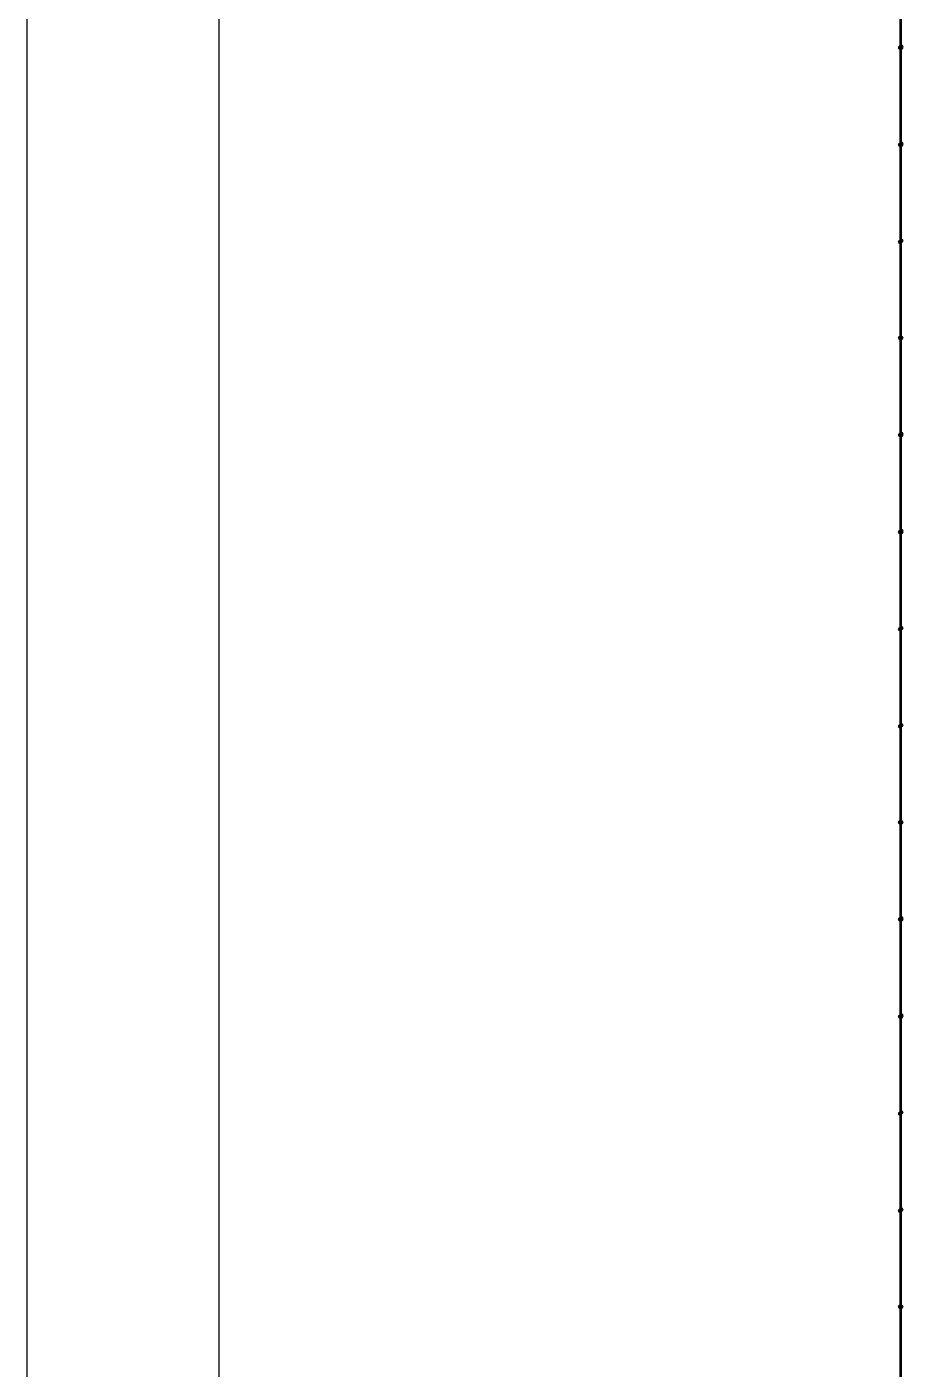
# Model space of a CAD drawing. Header units: millimetres. Extents: x 0 to 420, y 0 to 297.
# Drawn here: x 0.21 to 32.32, y 131.78 to 180.93 of the extents above; entities that cross this region are included whole.
import ezdxf

# ---------------------------------------------------------------- set-up
doc = ezdxf.new("R2010")
doc.units = ezdxf.units.MM
doc.layers.get('0').update_dxf_attribs({"linetype": 'CONTINUOUS'})

msp = doc.modelspace()

# ---------------------------------------------------------------- hatches: boundary and pattern name
at = {"true_color": 0x000007}
h = msp.add_hatch(color=0, dxfattribs=at)
h.paths.add_polyline_path([(32.215667, 228.049667), (32.215667, 84.455)], flags=0)
h.paths.add_polyline_path([(32.215667, 84.455), (32.215667, 228.049667)], flags=0)
at = {"true_color": 0x0000fe}
for points in [[(32.258, 180.170667), (32.233129, 180.110871), (32.173333, 180.086), (32.113538, 180.110871), (32.088667, 180.170667), (32.113537, 180.230462), (32.173333, 180.255333), (32.233129, 180.230463)], [(32.300333, 180.213), (32.275463, 180.153204), (32.215667, 180.128333), (32.155871, 180.153204), (32.131, 180.213), (32.155871, 180.272796), (32.215667, 180.297667), (32.275462, 180.272796)], [(32.300333, 180.170667), (32.275463, 180.110871), (32.215667, 180.086), (32.155871, 180.110871), (32.131, 180.170667), (32.155871, 180.230462), (32.215667, 180.255333), (32.275462, 180.230463)], [(32.300333, 180.170667), (32.275463, 180.110871), (32.215667, 180.086), (32.155871, 180.110871), (32.131, 180.170667), (32.155871, 180.230462), (32.215667, 180.255333), (32.275462, 180.230463)], [(32.258, 176.614667), (32.233129, 176.554871), (32.173333, 176.53), (32.113538, 176.554871), (32.088667, 176.614667), (32.113537, 176.674462), (32.173333, 176.699333), (32.233129, 176.674463)], [(32.300333, 176.657), (32.275463, 176.597204), (32.215667, 176.572333), (32.155871, 176.597204), (32.131, 176.657), (32.155871, 176.716796), (32.215667, 176.741667), (32.275462, 176.716796)], [(32.300333, 176.657), (32.275463, 176.597204), (32.215667, 176.572333), (32.155871, 176.597204), (32.131, 176.657), (32.155871, 176.716796), (32.215667, 176.741667), (32.275462, 176.716796)], [(32.300333, 176.614667), (32.275463, 176.554871), (32.215667, 176.53), (32.155871, 176.554871), (32.131, 176.614667), (32.155871, 176.674462), (32.215667, 176.699333), (32.275462, 176.674463)], [(32.258, 173.058667), (32.233129, 172.998871), (32.173333, 172.974), (32.113538, 172.998871), (32.088667, 173.058667), (32.113537, 173.118462), (32.173333, 173.143333), (32.233129, 173.118463)], [(32.300333, 173.101), (32.275463, 173.041204), (32.215667, 173.016333), (32.155871, 173.041204), (32.131, 173.101), (32.155871, 173.160796), (32.215667, 173.185667), (32.275462, 173.160796)], [(32.300333, 173.101), (32.275463, 173.041204), (32.215667, 173.016333), (32.155871, 173.041204), (32.131, 173.101), (32.155871, 173.160796), (32.215667, 173.185667), (32.275462, 173.160796)], [(32.300333, 173.101), (32.275463, 173.041204), (32.215667, 173.016333), (32.155871, 173.041204), (32.131, 173.101), (32.155871, 173.160796), (32.215667, 173.185667), (32.275462, 173.160796)], [(32.258, 169.545), (32.233129, 169.485204), (32.173333, 169.460333), (32.113538, 169.485204), (32.088667, 169.545), (32.113537, 169.604796), (32.173333, 169.629667), (32.233129, 169.604796)], [(32.300333, 169.545), (32.275463, 169.485204), (32.215667, 169.460333), (32.155871, 169.485204), (32.131, 169.545), (32.155871, 169.604796), (32.215667, 169.629667), (32.275462, 169.604796)], [(32.300333, 169.545), (32.275463, 169.485204), (32.215667, 169.460333), (32.155871, 169.485204), (32.131, 169.545), (32.155871, 169.604796), (32.215667, 169.629667), (32.275462, 169.604796)], [(32.300333, 169.545), (32.275463, 169.485204), (32.215667, 169.460333), (32.155871, 169.485204), (32.131, 169.545), (32.155871, 169.604796), (32.215667, 169.629667), (32.275462, 169.604796)], [(32.258, 165.989), (32.233129, 165.929204), (32.173333, 165.904333), (32.113538, 165.929204), (32.088667, 165.989), (32.113537, 166.048796), (32.173333, 166.073667), (32.233129, 166.048796)], [(32.300333, 166.031333), (32.275463, 165.971537), (32.215667, 165.946667), (32.155871, 165.971537), (32.131, 166.031333), (32.155871, 166.091129), (32.215667, 166.116), (32.275462, 166.091129)], [(32.300333, 165.989), (32.275463, 165.929204), (32.215667, 165.904333), (32.155871, 165.929204), (32.131, 165.989), (32.155871, 166.048796), (32.215667, 166.073667), (32.275462, 166.048796)], [(32.300333, 165.989), (32.275463, 165.929204), (32.215667, 165.904333), (32.155871, 165.929204), (32.131, 165.989), (32.155871, 166.048796), (32.215667, 166.073667), (32.275462, 166.048796)], [(32.258, 162.433), (32.233129, 162.373204), (32.173333, 162.348333), (32.113538, 162.373204), (32.088667, 162.433), (32.113537, 162.492796), (32.173333, 162.517667), (32.233129, 162.492796)], [(32.300333, 162.475333), (32.275463, 162.415537), (32.215667, 162.390667), (32.155871, 162.415537), (32.131, 162.475333), (32.155871, 162.535129), (32.215667, 162.56), (32.275462, 162.535129)], [(32.300333, 162.433), (32.275463, 162.373204), (32.215667, 162.348333), (32.155871, 162.373204), (32.131, 162.433), (32.155871, 162.492796), (32.215667, 162.517667), (32.275462, 162.492796)], [(32.300333, 162.433), (32.275463, 162.373204), (32.215667, 162.348333), (32.155871, 162.373204), (32.131, 162.433), (32.155871, 162.492796), (32.215667, 162.517667), (32.275462, 162.492796)], [(32.258, 158.877), (32.233129, 158.817204), (32.173333, 158.792333), (32.113538, 158.817204), (32.088667, 158.877), (32.113537, 158.936796), (32.173333, 158.961667), (32.233129, 158.936796)], [(32.300333, 158.919333), (32.275463, 158.859537), (32.215667, 158.834667), (32.155871, 158.859537), (32.131, 158.919333), (32.155871, 158.979129), (32.215667, 159.004), (32.275462, 158.979129)], [(32.300333, 158.919333), (32.275463, 158.859537), (32.215667, 158.834667), (32.155871, 158.859537), (32.131, 158.919333), (32.155871, 158.979129), (32.215667, 159.004), (32.275462, 158.979129)], [(32.300333, 158.919333), (32.275463, 158.859537), (32.215667, 158.834667), (32.155871, 158.859537), (32.131, 158.919333), (32.155871, 158.979129), (32.215667, 159.004), (32.275462, 158.979129)], [(32.258, 155.321), (32.233129, 155.261204), (32.173333, 155.236333), (32.113538, 155.261204), (32.088667, 155.321), (32.113537, 155.380796), (32.173333, 155.405667), (32.233129, 155.380796)], [(32.300333, 155.363333), (32.275463, 155.303537), (32.215667, 155.278667), (32.155871, 155.303537), (32.131, 155.363333), (32.155871, 155.423129), (32.215667, 155.448), (32.275462, 155.423129)], [(32.300333, 155.363333), (32.275463, 155.303537), (32.215667, 155.278667), (32.155871, 155.303537), (32.131, 155.363333), (32.155871, 155.423129), (32.215667, 155.448), (32.275462, 155.423129)], [(32.300333, 155.363333), (32.275463, 155.303537), (32.215667, 155.278667), (32.155871, 155.303537), (32.131, 155.363333), (32.155871, 155.423129), (32.215667, 155.448), (32.275462, 155.423129)], [(32.258, 151.807333), (32.233129, 151.747537), (32.173333, 151.722667), (32.113538, 151.747537), (32.088667, 151.807333), (32.113537, 151.867129), (32.173333, 151.892), (32.233129, 151.867129)], [(32.300333, 151.807333), (32.275463, 151.747537), (32.215667, 151.722667), (32.155871, 151.747537), (32.131, 151.807333), (32.155871, 151.867129), (32.215667, 151.892), (32.275462, 151.867129)], [(32.300333, 151.807333), (32.275463, 151.747537), (32.215667, 151.722667), (32.155871, 151.747537), (32.131, 151.807333), (32.155871, 151.867129), (32.215667, 151.892), (32.275462, 151.867129)], [(32.300333, 151.807333), (32.275463, 151.747537), (32.215667, 151.722667), (32.155871, 151.747537), (32.131, 151.807333), (32.155871, 151.867129), (32.215667, 151.892), (32.275462, 151.867129)], [(32.258, 148.251333), (32.233129, 148.191537), (32.173333, 148.166667), (32.113538, 148.191537), (32.088667, 148.251333), (32.113537, 148.311129), (32.173333, 148.336), (32.233129, 148.311129)], [(32.300333, 148.293667), (32.275463, 148.233871), (32.215667, 148.209), (32.155871, 148.233871), (32.131, 148.293667), (32.155871, 148.353462), (32.215667, 148.378333), (32.275462, 148.353463)], [(32.300333, 148.251333), (32.275463, 148.191537), (32.215667, 148.166667), (32.155871, 148.191537), (32.131, 148.251333), (32.155871, 148.311129), (32.215667, 148.336), (32.275462, 148.311129)], [(32.300333, 148.251333), (32.275463, 148.191537), (32.215667, 148.166667), (32.155871, 148.191537), (32.131, 148.251333), (32.155871, 148.311129), (32.215667, 148.336), (32.275462, 148.311129)], [(32.258, 144.695333), (32.233129, 144.635537), (32.173333, 144.610667), (32.113538, 144.635537), (32.088667, 144.695333), (32.113537, 144.755129), (32.173333, 144.78), (32.233129, 144.755129)], [(32.300333, 144.737667), (32.275463, 144.677871), (32.215667, 144.653), (32.155871, 144.677871), (32.131, 144.737667), (32.155871, 144.797462), (32.215667, 144.822333), (32.275462, 144.797463)], [(32.300333, 144.737667), (32.275463, 144.677871), (32.215667, 144.653), (32.155871, 144.677871), (32.131, 144.737667), (32.155871, 144.797462), (32.215667, 144.822333), (32.275462, 144.797463)], [(32.300333, 144.695333), (32.275463, 144.635537), (32.215667, 144.610667), (32.155871, 144.635537), (32.131, 144.695333), (32.155871, 144.755129), (32.215667, 144.78), (32.275462, 144.755129)], [(32.258, 141.139333), (32.233129, 141.079537), (32.173333, 141.054667), (32.113538, 141.079537), (32.088667, 141.139333), (32.113537, 141.199129), (32.173333, 141.224), (32.233129, 141.199129)], [(32.300333, 141.181667), (32.275463, 141.121871), (32.215667, 141.097), (32.155871, 141.121871), (32.131, 141.181667), (32.155871, 141.241462), (32.215667, 141.266333), (32.275462, 141.241463)], [(32.300333, 141.181667), (32.275463, 141.121871), (32.215667, 141.097), (32.155871, 141.121871), (32.131, 141.181667), (32.155871, 141.241462), (32.215667, 141.266333), (32.275462, 141.241463)], [(32.300333, 141.181667), (32.275463, 141.121871), (32.215667, 141.097), (32.155871, 141.121871), (32.131, 141.181667), (32.155871, 141.241462), (32.215667, 141.266333), (32.275462, 141.241463)], [(32.258, 137.583333), (32.233129, 137.523537), (32.173333, 137.498667), (32.113538, 137.523537), (32.088667, 137.583333), (32.113537, 137.643129), (32.173333, 137.668), (32.233129, 137.643129)], [(32.300333, 137.625667), (32.275463, 137.565871), (32.215667, 137.541), (32.155871, 137.565871), (32.131, 137.625667), (32.155871, 137.685462), (32.215667, 137.710333), (32.275462, 137.685463)], [(32.300333, 137.625667), (32.275463, 137.565871), (32.215667, 137.541), (32.155871, 137.565871), (32.131, 137.625667), (32.155871, 137.685462), (32.215667, 137.710333), (32.275462, 137.685463)], [(32.300333, 137.625667), (32.275463, 137.565871), (32.215667, 137.541), (32.155871, 137.565871), (32.131, 137.625667), (32.155871, 137.685462), (32.215667, 137.710333), (32.275462, 137.685463)], [(32.258, 134.069667), (32.233129, 134.009871), (32.173333, 133.985), (32.113538, 134.009871), (32.088667, 134.069667), (32.113537, 134.129462), (32.173333, 134.154333), (32.233129, 134.129463)], [(32.300333, 134.069667), (32.275463, 134.009871), (32.215667, 133.985), (32.155871, 134.009871), (32.131, 134.069667), (32.155871, 134.129462), (32.215667, 134.154333), (32.275462, 134.129463)], [(32.300333, 134.069667), (32.275463, 134.009871), (32.215667, 133.985), (32.155871, 134.009871), (32.131, 134.069667), (32.155871, 134.129462), (32.215667, 134.154333), (32.275462, 134.129463)], [(32.300333, 134.069667), (32.275463, 134.009871), (32.215667, 133.985), (32.155871, 134.009871), (32.131, 134.069667), (32.155871, 134.129462), (32.215667, 134.154333), (32.275462, 134.129463)]]:
    msp.add_hatch(color=0, dxfattribs=at).paths.add_polyline_path(points, flags=0)

# ---------------------------------------------------------------- linework, layer by layer
at = {"color": 0, "true_color": 0x000007}
for points in [[(0.211668, 0), (420.073667, 0), (420.073667, 296.925999), (0.211668, 296.925999)], [(7.239002, 1.735667), (418.338, 1.735667), (418.338, 295.190332), (7.239002, 295.190332)], [(32.215667, 84.412667), (32.215667, 228.049667)], [(32.215667, 228.049667), (32.215667, 84.455)], [(32.215667, 84.455), (32.215667, 228.049667)]]:
    msp.add_lwpolyline(points, close=True, dxfattribs=at)
for points in [[(32.215667, 84.412667), (32.173333, 84.412667), (32.215667, 228.049667)], [(32.173333, 84.412667), (32.173333, 228.049667)], [(32.173333, 228.049667), (32.173333, 84.412667)], [(32.215667, 84.412667), (32.215667, 228.049667)], [(32.215667, 228.049667), (32.215667, 84.455), (32.215667, 84.412667)], [(32.215667, 84.455), (32.215667, 228.049667)]]:
    msp.add_lwpolyline(points, dxfattribs=at)

doc.saveas('drawing.dxf')
